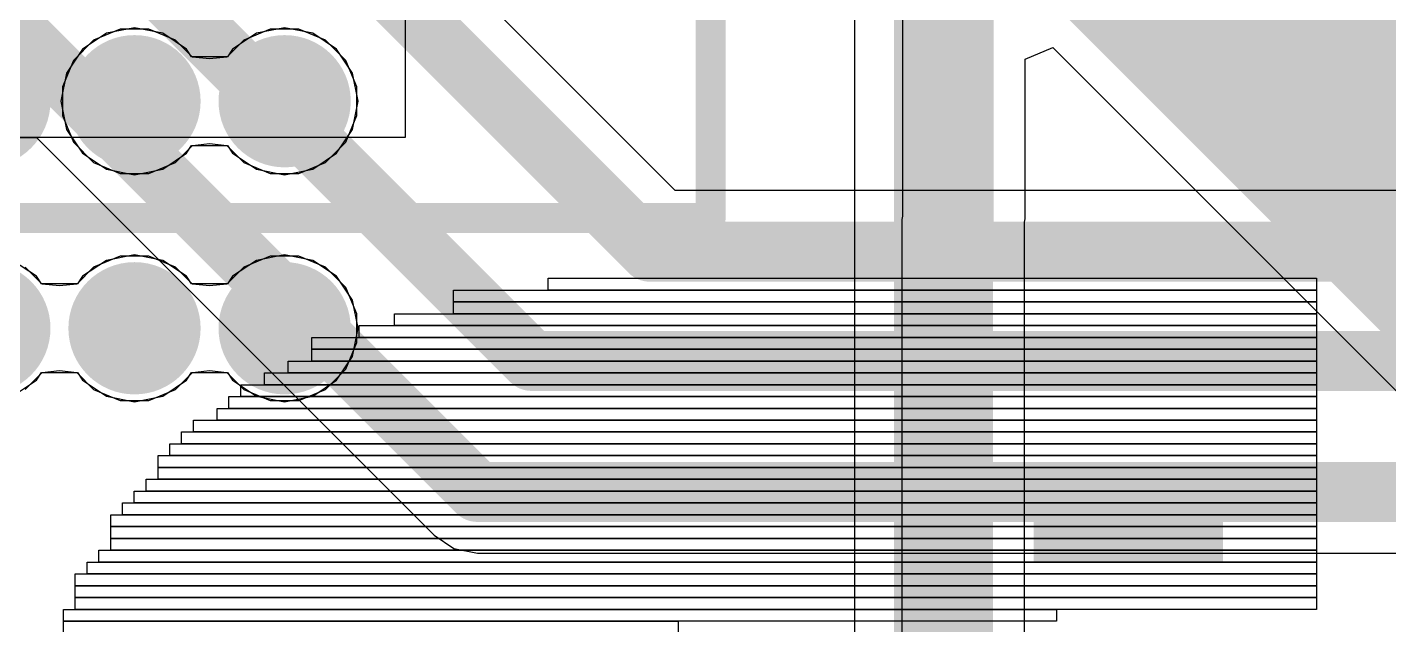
# Model space of a CAD drawing. Header units: inches. Extents: x -1 to 13, y -1.6 to 0.5.
# Drawn here: x 0.92 to 1.1468, y -1.1521 to -1.0526 of the extents above; entities that cross this region are included whole.
import ezdxf

# ---------------------------------------------------------------- set-up
doc = ezdxf.new("R2010")
doc.units = ezdxf.units.IN
doc.header["$MEASUREMENT"] = 0
for name, color, linetype in [('Bottom Layer', 5, 'Continuous'), ('Bottom Overlay', 54, 'Continuous'), ('Top Glue Points', 56, 'Continuous'), ('Top Layer', 1, 'Continuous'), ('Top Overlay', 2, 'Continuous'), ('Top Paste', 8, 'Continuous'), ('Top Solder', 216, 'Continuous')]:
    doc.layers.add(name, color=color, linetype=linetype)

# ---------------------------------------------------------------- blocks, each defined once
blk = doc.blocks.new('BL_R8812AF1_B_11')
at = {"layer": 'Bottom Overlay', "const_width": 0.005}
for points in [[(0.5315, 0.35039), (-0.5315, 0.35039)], [(-0.5315, 0.35039), (-0.5315, 0.26952)]]:
    blk.add_lwpolyline(points, dxfattribs=at)
at = {"layer": 'Bottom Overlay', "const_width": 0.0025}
blk.add_lwpolyline([(-0.53275, 0.35039, 1), (-0.53025, 0.35039, 1)], format="xyb", close=True, dxfattribs=at)
blk.add_lwpolyline([(-0.53275, 0.35039, 1), (-0.53025, 0.35039, 1)], format="xyb", close=True, dxfattribs=at)
blk = doc.blocks.new('ADM6_30_01_5_L_4_2_A_TR_63')
at = {"layer": 'Top Layer'}
h = blk.add_hatch(color=1, dxfattribs=at)
edge = h.paths.add_edge_path()
edge.add_arc((-0.3625, -0.0311), 0.00701, 0, 360)
h = blk.add_hatch(color=1, dxfattribs=at)
edge = h.paths.add_edge_path()
edge.add_arc((-0.3375, -0.0311), 0.00701, 0, 360)
h = blk.add_hatch(color=1, dxfattribs=at)
edge = h.paths.add_edge_path()
edge.add_arc((-0.3625, -0.0689), 0.00701, 0, 360)
h = blk.add_hatch(color=1, dxfattribs=at)
edge = h.paths.add_edge_path()
edge.add_arc((-0.3375, -0.0689), 0.00701, 0, 360)
at = {"layer": 'Top Paste'}
h = blk.add_hatch(color=8, dxfattribs=at)
edge = h.paths.add_edge_path()
edge.add_arc((-0.3625, -0.0311), 0.00701, 0, 360)
h = blk.add_hatch(color=8, dxfattribs=at)
edge = h.paths.add_edge_path()
edge.add_arc((-0.3375, -0.0311), 0.00701, 0, 360)
h = blk.add_hatch(color=8, dxfattribs=at)
edge = h.paths.add_edge_path()
edge.add_arc((-0.3625, -0.0689), 0.00701, 0, 360)
h = blk.add_hatch(color=8, dxfattribs=at)
edge = h.paths.add_edge_path()
edge.add_arc((-0.3375, -0.0689), 0.00701, 0, 360)
at = {"layer": 'Top Solder'}
h = blk.add_hatch(color=216, dxfattribs=at)
edge = h.paths.add_edge_path()
edge.add_arc((-0.3625, -0.0311), 0.01101, 0, 360)
h = blk.add_hatch(color=216, dxfattribs=at)
edge = h.paths.add_edge_path()
edge.add_arc((-0.3375, -0.0311), 0.01101, 0, 360)
h = blk.add_hatch(color=216, dxfattribs=at)
edge = h.paths.add_edge_path()
edge.add_arc((-0.3125, -0.0311), 0.01101, 0, 360)
h = blk.add_hatch(color=216, dxfattribs=at)
edge = h.paths.add_edge_path()
edge.add_arc((-0.3625, -0.0689), 0.01101, 0, 360)
h = blk.add_hatch(color=216, dxfattribs=at)
edge = h.paths.add_edge_path()
edge.add_arc((-0.3375, -0.0689), 0.01101, 0, 360)
h = blk.add_hatch(color=216, dxfattribs=at)
edge = h.paths.add_edge_path()
edge.add_arc((-0.3125, -0.0689), 0.01101, 0, 360)
at = {"layer": 'Top Overlay', "const_width": 0.00787}
blk.add_lwpolyline([(-0.46791, 0.07059), (-0.46791, -0.09843)], dxfattribs=at)

msp = doc.modelspace()

# ---------------------------------------------------------------- hatches: boundary and pattern name
at = {"layer": 'Top Glue Points'}
msp.add_hatch(color=56, dxfattribs=at).paths.add_polyline_path([(1.08764, -1.1418), (1.11914, -1.1418), (1.11914, -1.12606), (1.08764, -1.12606)])

# ---------------------------------------------------------------- linework, layer by layer
at = {"layer": 'Bottom Layer'}
for p, q in [((0.983, -0.393), (0.983, -1.071)), ((1.02794, -1.0798), (0.983, -1.03487)), ((0.983, -1.071), (0.275, -1.071)), ((0.77139, -1.071), (0.92158, -1.071)), ((0.92158, -1.071), (0.98779, -1.13721)), ((2.09374, -1.0798), (1.02794, -1.0798)), ((0.98779, -1.13721), (0.9911, -1.13942)), ((0.9911, -1.13942), (0.995, -1.1402)), ((0.995, -1.1402), (1.53047, -1.1402))]:
    msp.add_line(p, q, dxfattribs=at)
at = {"layer": 'Bottom Layer', "const_width": 0.01}
for points in [[(0.6468, -0.75095), (1.00403, -1.10819)], [(0.62499, -0.75999), (0.995, -1.13)], [(0.82685, -0.89314), (1.02371, -1.09)], [(1.02371, -1.09), (2.09796, -1.09)], [(1.00403, -1.10819), (2.10238, -1.10819)], [(0.995, -1.13), (2.11142, -1.13)]]:
    msp.add_lwpolyline(points, dxfattribs=at)
at = {"layer": 'Bottom Layer', "const_width": 0.005}
for points in [[(1.02121, -1.09, 1), (1.02621, -1.09, 1)], [(1.02121, -1.09, 1), (1.02621, -1.09, 1)], [(1.00153, -1.10819, 1), (1.00653, -1.10819, 1)], [(1.00153, -1.10819, 1), (1.00653, -1.10819, 1)], [(0.9925, -1.13, 1), (0.9975, -1.13, 1)], [(0.9925, -1.13, 1), (0.9975, -1.13, 1)]]:
    msp.add_lwpolyline(points, format="xyb", close=True, dxfattribs=at)
at = {"layer": 'Bottom Overlay'}
for p, q in [((1.00679, -1.09641), (1.00679, -1.09444)), ((1.00679, -1.09444), (1.13474, -1.09444)), ((1.13474, -1.09444), (1.13474, -1.09641)), ((0.99103, -1.09838), (0.99103, -1.09641)), ((0.99103, -1.09641), (1.13474, -1.09641)), ((1.13474, -1.09641), (1.00679, -1.09641)), ((1.13474, -1.09641), (1.13474, -1.09838)), ((0.99103, -1.10035), (0.99103, -1.09838)), ((0.99103, -1.09838), (1.13474, -1.09838)), ((1.13474, -1.09838), (0.99103, -1.09838)), ((1.13474, -1.09838), (1.13474, -1.10035)), ((0.9812, -1.10232), (0.9812, -1.10035)), ((0.9812, -1.10035), (1.13474, -1.10035)), ((1.13474, -1.10035), (0.99103, -1.10035)), ((1.13474, -1.10035), (1.13474, -1.10232)), ((0.9753, -1.10429), (0.9753, -1.10232)), ((0.9753, -1.10232), (1.13474, -1.10232)), ((1.13474, -1.10232), (0.9812, -1.10232)), ((1.13474, -1.10232), (1.13474, -1.10429)), ((0.96742, -1.10625), (0.96742, -1.10429)), ((0.96742, -1.10429), (1.13474, -1.10429)), ((1.13474, -1.10625), (0.96742, -1.10625)), ((0.96742, -1.10822), (0.96742, -1.10625)), ((0.96742, -1.10625), (1.13474, -1.10625)), ((1.13474, -1.10429), (0.9753, -1.10429)), ((1.13474, -1.10429), (1.13474, -1.10625)), ((1.13474, -1.10625), (1.13474, -1.10822)), ((0.96347, -1.11019), (0.96347, -1.10822)), ((0.96347, -1.10822), (1.13474, -1.10822)), ((1.13474, -1.10822), (0.96742, -1.10822)), ((1.13474, -1.10822), (1.13474, -1.11019)), ((0.95954, -1.11216), (0.95954, -1.11019)), ((0.95954, -1.11019), (1.13474, -1.11019)), ((1.13474, -1.11019), (0.96347, -1.11019)), ((1.13474, -1.11019), (1.13474, -1.11216)), ((0.95561, -1.11413), (0.95561, -1.11216)), ((0.95561, -1.11216), (1.13474, -1.11216)), ((1.13474, -1.11216), (0.95954, -1.11216)), ((1.13474, -1.11216), (1.13474, -1.11413)), ((0.95364, -1.1161), (0.95364, -1.11413)), ((0.95364, -1.11413), (1.13474, -1.11413)), ((1.13474, -1.11413), (0.95561, -1.11413)), ((1.13474, -1.11413), (1.13474, -1.1161)), ((0.95166, -1.11807), (0.95166, -1.1161)), ((0.95166, -1.1161), (1.13474, -1.1161)), ((1.13474, -1.1161), (0.95364, -1.1161)), ((1.13474, -1.1161), (1.13474, -1.11807)), ((0.94773, -1.12003), (0.94773, -1.11807)), ((0.94773, -1.11807), (1.13474, -1.11807)), ((1.13474, -1.11807), (0.95166, -1.11807)), ((1.13474, -1.11807), (1.13474, -1.12003)), ((0.9438, -1.12397), (0.9438, -1.122)), ((0.9438, -1.122), (1.13474, -1.122)), ((0.94576, -1.122), (0.94576, -1.12003)), ((0.94576, -1.12003), (1.13474, -1.12003)), ((1.13474, -1.122), (0.94576, -1.122)), ((1.13474, -1.12003), (0.94773, -1.12003)), ((1.13474, -1.12003), (1.13474, -1.122)), ((1.13474, -1.122), (1.13474, -1.12397)), ((0.94183, -1.12594), (0.94183, -1.12397)), ((0.94183, -1.12397), (1.13474, -1.12397)), ((1.13474, -1.12397), (0.9438, -1.12397)), ((1.13474, -1.12397), (1.13474, -1.12594)), ((0.94183, -1.12791), (0.94183, -1.12594)), ((0.94183, -1.12594), (1.13474, -1.12594)), ((1.13474, -1.12594), (0.94183, -1.12594)), ((1.13474, -1.12594), (1.13474, -1.12791)), ((0.93985, -1.12988), (0.93985, -1.12791)), ((0.93985, -1.12791), (1.13474, -1.12791)), ((1.13474, -1.12791), (0.94183, -1.12791)), ((1.13474, -1.12791), (1.13474, -1.12988)), ((0.93788, -1.13185), (0.93788, -1.12988)), ((0.93788, -1.12988), (1.13474, -1.12988)), ((1.13474, -1.12988), (0.93985, -1.12988)), ((1.13474, -1.12988), (1.13474, -1.13185)), ((0.93593, -1.13381), (0.93593, -1.13185)), ((0.93593, -1.13185), (1.13474, -1.13185)), ((1.13474, -1.13185), (0.93788, -1.13185)), ((1.13474, -1.13185), (1.13474, -1.13381)), ((0.93395, -1.13578), (0.93395, -1.13381)), ((0.93395, -1.13381), (1.13474, -1.13381)), ((0.93395, -1.13775), (0.93395, -1.13578)), ((0.93395, -1.13578), (1.13474, -1.13578)), ((1.13474, -1.13578), (0.93395, -1.13578)), ((1.13474, -1.13381), (0.93593, -1.13381)), ((1.13474, -1.13381), (1.13474, -1.13578)), ((1.13474, -1.13578), (1.13474, -1.13775)), ((1.13474, -1.13775), (0.93395, -1.13775)), ((0.93395, -1.13972), (0.93395, -1.13775)), ((0.93395, -1.13775), (1.13474, -1.13775)), ((1.13474, -1.13775), (1.13474, -1.13972)), ((0.93198, -1.14169), (0.93198, -1.13972)), ((0.93198, -1.13972), (1.13474, -1.13972)), ((1.13474, -1.13972), (0.93395, -1.13972)), ((1.13474, -1.13972), (1.13474, -1.14169)), ((0.93002, -1.14366), (0.93002, -1.14169)), ((0.93002, -1.14169), (1.13474, -1.14169)), ((1.13474, -1.14169), (0.93198, -1.14169)), ((1.13474, -1.14169), (1.13474, -1.14366)), ((0.92805, -1.14563), (0.92805, -1.14366)), ((0.92805, -1.14366), (1.13474, -1.14366)), ((1.13474, -1.14366), (0.93002, -1.14366)), ((1.13474, -1.14366), (1.13474, -1.14563)), ((0.92805, -1.14759), (0.92805, -1.14563)), ((0.92805, -1.14563), (1.13474, -1.14563)), ((1.13474, -1.14563), (0.92805, -1.14563)), ((1.13474, -1.14563), (1.13474, -1.14759)), ((0.92805, -1.14956), (0.92805, -1.14759)), ((0.92805, -1.14759), (1.13474, -1.14759)), ((1.13474, -1.14759), (0.92805, -1.14759)), ((1.13474, -1.14759), (1.13474, -1.14956)), ((0.92607, -1.15153), (0.92607, -1.14956)), ((0.92607, -1.14956), (1.09143, -1.14956)), ((1.09143, -1.15153), (0.92607, -1.15153)), ((0.92607, -1.1535), (0.92607, -1.15153)), ((0.92607, -1.15153), (1.02845, -1.15153)), ((1.13474, -1.14956), (0.92805, -1.14956)), ((1.02845, -1.15153), (1.02845, -1.1535)), ((1.09143, -1.14956), (1.09143, -1.15153))]:
    msp.add_line(p, q, dxfattribs=at)
at = {"layer": 'Top Layer'}
for p, q in [((1.0658, -1.03103), (1.0658, -1.0841)), ((1.0578, -1.039), (1.0578, -1.25061)), ((0.93322, -1.05365), (0.92925, -1.05631)), ((0.93552, -1.05295), (0.93111, -1.05478)), ((0.93791, -1.05272), (0.93322, -1.05365)), ((0.9403, -1.05295), (0.93552, -1.05295)), ((0.9426, -1.05365), (0.93791, -1.05272)), ((0.94471, -1.05478), (0.9403, -1.05295)), ((0.94657, -1.05631), (0.9426, -1.05365)), ((0.95822, -1.05365), (0.95425, -1.05631)), ((0.96052, -1.05295), (0.95611, -1.05478)), ((0.96291, -1.05272), (0.95822, -1.05365)), ((0.9653, -1.05295), (0.96052, -1.05295)), ((0.9676, -1.05365), (0.96291, -1.05272)), ((0.96971, -1.05478), (0.9653, -1.05295)), ((0.97157, -1.05631), (0.9676, -1.05365)), ((0.92925, -1.05631), (0.9266, -1.06028)), ((0.93111, -1.05478), (0.92773, -1.05816)), ((0.94754, -1.05762), (0.94471, -1.05478)), ((0.94742, -1.05759), (0.94657, -1.05631)), ((0.95611, -1.05478), (0.95328, -1.05762)), ((0.95425, -1.05631), (0.9534, -1.05759)), ((0.97309, -1.05816), (0.96971, -1.05478)), ((0.97422, -1.06028), (0.97157, -1.05631)), ((1.0862, -1.05796), (1.09082, -1.05604)), ((1.09082, -1.05604), (1.18357, -1.1488)), ((0.92773, -1.05816), (0.9259, -1.06257)), ((0.9534, -1.05759), (0.94742, -1.05759)), ((0.95041, -1.05792), (0.94754, -1.05762)), ((0.95328, -1.05762), (0.95041, -1.05792)), ((0.97492, -1.06257), (0.97309, -1.05816)), ((1.0862, -1.08455), (1.0862, -1.05796)), ((0.9266, -1.06028), (0.92567, -1.06496)), ((0.97515, -1.06496), (0.97422, -1.06028)), ((0.9259, -1.06257), (0.9259, -1.06735)), ((0.97492, -1.06735), (0.97492, -1.06257)), ((0.92567, -1.06496), (0.9266, -1.06965)), ((0.97422, -1.06965), (0.97515, -1.06496)), ((0.9259, -1.06735), (0.92773, -1.07176)), ((0.97309, -1.07176), (0.97492, -1.06735)), ((0.9266, -1.06965), (0.92925, -1.07362)), ((0.97157, -1.07362), (0.97422, -1.06965)), ((0.92773, -1.07176), (0.93111, -1.07514)), ((0.94471, -1.07514), (0.94754, -1.07231)), ((0.94657, -1.07362), (0.94742, -1.07234)), ((0.94742, -1.07234), (0.9534, -1.07234)), ((0.94754, -1.07231), (0.95041, -1.07201)), ((0.95041, -1.07201), (0.95328, -1.07231)), ((0.95328, -1.07231), (0.95611, -1.07514)), ((0.9534, -1.07234), (0.95425, -1.07362)), ((0.96971, -1.07514), (0.97309, -1.07176)), ((0.92925, -1.07362), (0.93322, -1.07627)), ((0.9426, -1.07627), (0.94657, -1.07362)), ((0.95425, -1.07362), (0.95822, -1.07627)), ((0.9676, -1.07627), (0.97157, -1.07362)), ((0.93111, -1.07514), (0.93552, -1.07697)), ((0.93322, -1.07627), (0.93791, -1.07721)), ((0.93791, -1.07721), (0.9426, -1.07627)), ((0.9403, -1.07697), (0.94471, -1.07514)), ((0.95611, -1.07514), (0.96052, -1.07697)), ((0.95822, -1.07627), (0.96291, -1.07721)), ((0.96291, -1.07721), (0.9676, -1.07627)), ((0.9653, -1.07697), (0.96971, -1.07514)), ((0.93552, -1.07697), (0.9403, -1.07697)), ((0.96052, -1.07697), (0.9653, -1.07697)), ((1.0658, -1.0841), (1.06569, -1.08466)), ((1.06569, -1.08466), (1.06569, -1.18294)), ((1.08609, -1.0851), (1.0862, -1.08455)), ((1.08609, -1.1538), (1.08609, -1.0851)), ((0.92157, -1.0941), (0.9176, -1.09145)), ((0.92254, -1.09541), (0.91971, -1.09258)), ((0.93111, -1.09258), (0.92828, -1.09541)), ((0.93322, -1.09145), (0.92925, -1.0941)), ((0.93552, -1.09075), (0.93111, -1.09258)), ((0.93791, -1.09051), (0.93322, -1.09145)), ((0.9403, -1.09075), (0.93552, -1.09075)), ((0.9426, -1.09145), (0.93791, -1.09051)), ((0.94471, -1.09258), (0.9403, -1.09075)), ((0.94657, -1.0941), (0.9426, -1.09145)), ((0.94754, -1.09541), (0.94471, -1.09258)), ((0.95611, -1.09258), (0.95328, -1.09541)), ((0.95822, -1.09145), (0.95425, -1.0941)), ((0.96052, -1.09075), (0.95611, -1.09258)), ((0.96291, -1.09051), (0.95822, -1.09145)), ((0.9653, -1.09075), (0.96052, -1.09075)), ((0.9676, -1.09145), (0.96291, -1.09051)), ((0.96971, -1.09258), (0.9653, -1.09075)), ((0.97157, -1.0941), (0.9676, -1.09145)), ((0.97309, -1.09596), (0.96971, -1.09258)), ((0.92242, -1.09538), (0.92157, -1.0941)), ((0.92925, -1.0941), (0.9284, -1.09538)), ((0.94742, -1.09538), (0.94657, -1.0941)), ((0.95425, -1.0941), (0.9534, -1.09538)), ((0.97422, -1.09807), (0.97157, -1.0941)), ((0.9284, -1.09538), (0.92242, -1.09538)), ((0.92541, -1.09571), (0.92254, -1.09541)), ((0.92828, -1.09541), (0.92541, -1.09571)), ((0.9534, -1.09538), (0.94742, -1.09538)), ((0.95041, -1.09571), (0.94754, -1.09541)), ((0.95328, -1.09541), (0.95041, -1.09571)), ((0.97492, -1.10037), (0.97309, -1.09596)), ((0.97515, -1.10276), (0.97422, -1.09807)), ((0.97492, -1.10515), (0.97492, -1.10037)), ((0.97422, -1.10744), (0.97515, -1.10276)), ((0.97309, -1.10956), (0.97492, -1.10515)), ((0.97157, -1.11141), (0.97422, -1.10744)), ((0.91971, -1.11294), (0.92254, -1.1101)), ((0.92157, -1.11141), (0.92242, -1.11013)), ((0.92242, -1.11013), (0.9284, -1.11013)), ((0.92254, -1.1101), (0.92541, -1.1098)), ((0.92541, -1.1098), (0.92828, -1.1101)), ((0.92828, -1.1101), (0.93111, -1.11294)), ((0.9284, -1.11013), (0.92925, -1.11141)), ((0.94471, -1.11294), (0.94754, -1.1101)), ((0.94657, -1.11141), (0.94742, -1.11013)), ((0.94742, -1.11013), (0.9534, -1.11013)), ((0.94754, -1.1101), (0.95041, -1.1098)), ((0.95041, -1.1098), (0.95328, -1.1101)), ((0.95328, -1.1101), (0.95611, -1.11294)), ((0.9534, -1.11013), (0.95425, -1.11141)), ((0.96971, -1.11294), (0.97309, -1.10956)), ((0.9176, -1.11407), (0.92157, -1.11141)), ((0.92925, -1.11141), (0.93322, -1.11407)), ((0.93111, -1.11294), (0.93552, -1.11477)), ((0.9403, -1.11477), (0.94471, -1.11294)), ((0.9426, -1.11407), (0.94657, -1.11141)), ((0.95425, -1.11141), (0.95822, -1.11407)), ((0.95611, -1.11294), (0.96052, -1.11477)), ((0.9653, -1.11477), (0.96971, -1.11294)), ((0.9676, -1.11407), (0.97157, -1.11141)), ((0.93322, -1.11407), (0.93791, -1.115)), ((0.93552, -1.11477), (0.9403, -1.11477)), ((0.93791, -1.115), (0.9426, -1.11407)), ((0.95822, -1.11407), (0.96291, -1.115)), ((0.96052, -1.11477), (0.9653, -1.11477)), ((0.96291, -1.115), (0.9676, -1.11407))]:
    msp.add_line(p, q, dxfattribs=at)
for points, const_width in [([(1.076, -1.08455), (1.076, -0.99154)], 0.01), ([(1.10046, -1.02646), (1.206, -1.132)], 0.045), ([(1.07589, -1.08466), (1.076, -1.08455)], 0.01), ([(1.07589, -1.18294), (1.07589, -1.08466)], 0.01)]:
    msp.add_lwpolyline(points, dxfattribs=dict(at, const_width=const_width))
at = {"layer": 'Top Layer', "const_width": 0.005}
for points in [[(1.07339, -1.08466, 1), (1.07839, -1.08466, 1)], [(1.07339, -1.08466, 1), (1.07839, -1.08466, 1)], [(1.0735, -1.08455, 1), (1.0785, -1.08455, 1)], [(1.0735, -1.08455, 1), (1.0785, -1.08455, 1)]]:
    msp.add_lwpolyline(points, format="xyb", close=True, dxfattribs=at)

# ---------------------------------------------------------------- block references
at = {"rotation": 180}
for name, p in [('BL_R8812AF1_B_11', (0.50235, -0.734)), ('ADM6_30_01_5_L_4_2_A_TR_63', (0.60041, -1.13386))]:
    msp.add_blockref(name, p, dxfattribs=at)

doc.saveas('drawing.dxf')
